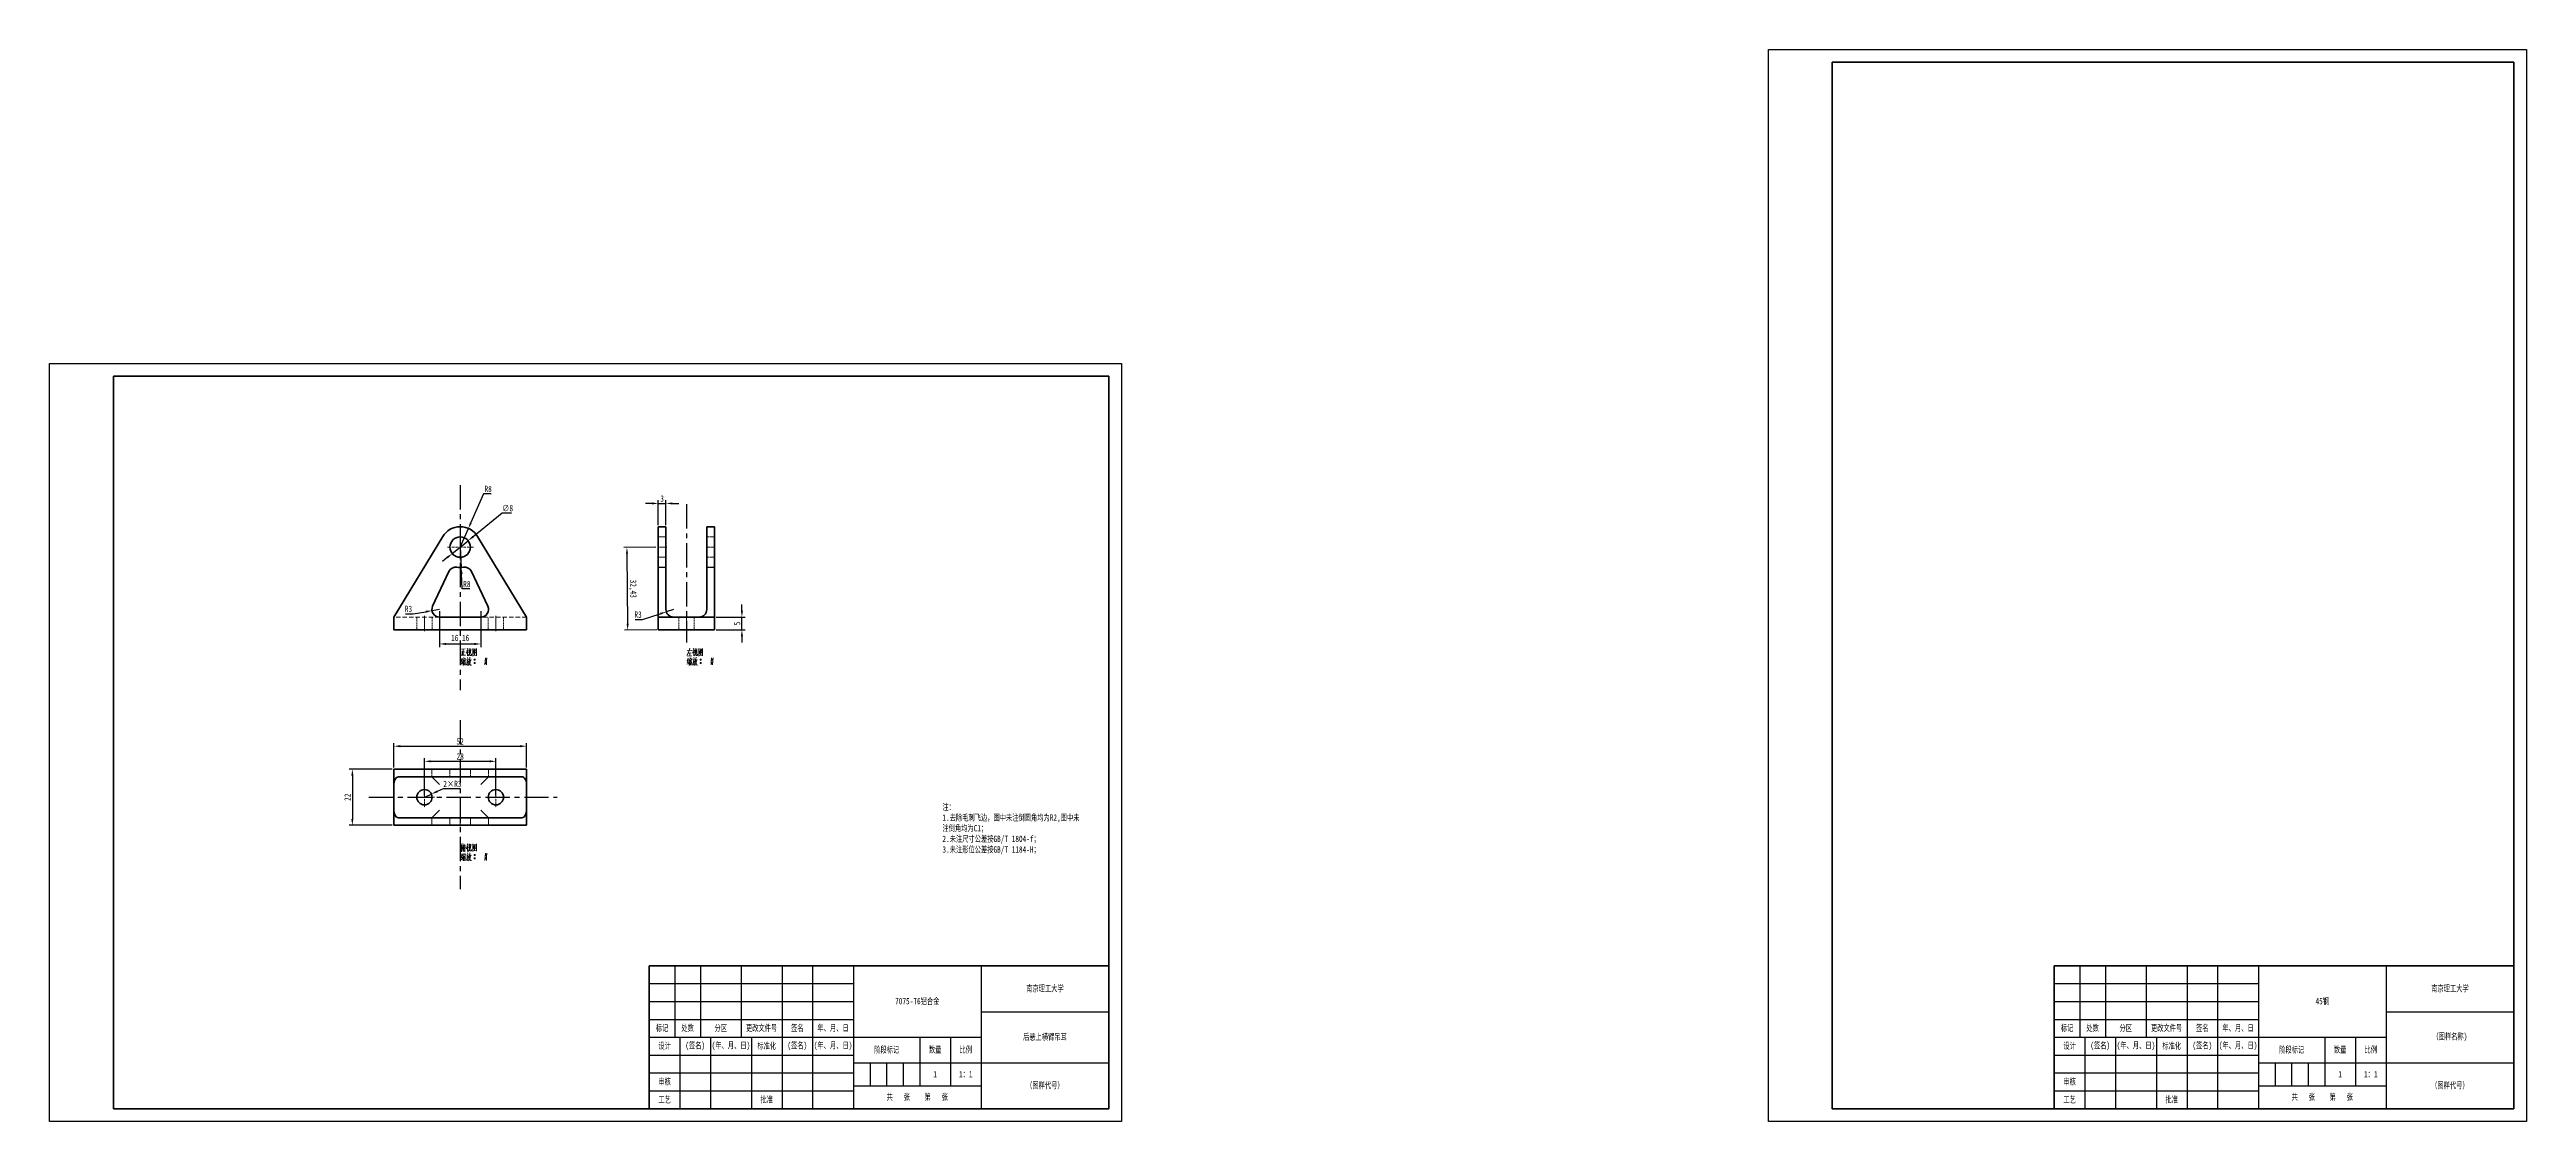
# Model space of a CAD drawing. Header units: millimetres. Extents: x 1050 to 2021, y 766 to 1186.
import ezdxf

# ---------------------------------------------------------------- set-up
doc = ezdxf.new("R2010")
doc.units = ezdxf.units.MM
doc.header["$LTSCALE"] = 0.3
for name, pattern in [('CENTER', [50.8, 31.75, -6.35, 6.35, -6.35]), ('DASHDOT', [18.5, 12, -3, 0.5, -3]), ('DASHED', [19.05, 12.7, -6.35])]:
    doc.linetypes.add(name, pattern=pattern)
for name, color, linetype, lineweight in [('尺寸线', 3, 'Continuous', 25), ('粗实线', 7, 'Continuous', 50), ('细实线', 7, 'Continuous', 25), ('细文本', 7, 'Continuous', 25), ('细点画线', 1, 'CENTER', 25), ('虚线', 2, 'DASHED', 25)]:
    doc.layers.add(name, color=color, linetype=linetype, lineweight=lineweight)
doc.styles.add('NUT Standard', font='simfang.ttf', dxfattribs={"width": 0.7, "height": 2.5})
doc.dimstyles.new('NUT Standard', dxfattribs={"dimtxt": 2.5, "dimasz": 2.5, "dimexe": 1.25, "dimexo": 0.625, "dimtad": 1, "dimtoh": 1, "dimtxsty": 'NUT Standard', "dimcen": 2.5, "dimadec": 0, "dimazin": 0, "dimtfac": 1, "dimtmove": 0, "dimatfit": 3, "dimfxl": 1, "dimarcsym": 0})

# ---------------------------------------------------------------- blocks, each defined once
blk = doc.blocks.new('*D6')
at = {"layer": 'Defpoints', "color": 0, "transparency": 16777216}
for p in [(1236.94, 912.65), (1184.94, 903.65), (1236.94, 903.65)]:
    blk.add_point(p, dxfattribs=at)
at = {"layer": '尺寸线', "color": 0, "lineweight": -2, "transparency": 16777216}
for p, q in [((1184.94, 904.28), (1184.94, 913.9)), ((1187.44, 912.65), (1234.44, 912.65)), ((1236.94, 904.28), (1236.94, 913.9))]:
    blk.add_line(p, q, dxfattribs=at)
at = {"layer": '尺寸线', "color": 0, "transparency": 16777216}
for points in [[(1187.44, 913.07), (1187.44, 912.23), (1184.94, 912.65)], [(1234.44, 913.07), (1234.44, 912.23), (1236.94, 912.65)]]:
    blk.add_solid(points, dxfattribs=at)
at = {"layer": '尺寸线', "color": 0, "transparency": 16777216, "insert": (1210.94, 914.54), "char_height": 2.5, "attachment_point": 5, "style": 'NUT Standard'}
blk.add_mtext('52', dxfattribs=at)
blk = doc.blocks.new('*D7')
at = {"layer": 'Defpoints', "color": 0, "transparency": 16777216}
for p in [(1184.94, 903.65), (1168.69, 881.65), (1184.94, 881.65)]:
    blk.add_point(p, dxfattribs=at)
at = {"layer": '尺寸线', "color": 0, "lineweight": -2, "transparency": 16777216}
for p, q in [((1184.32, 903.65), (1167.44, 903.65)), ((1168.69, 901.15), (1168.69, 884.15)), ((1184.32, 881.65), (1167.44, 881.65))]:
    blk.add_line(p, q, dxfattribs=at)
at = {"layer": '尺寸线', "color": 0, "transparency": 16777216}
for points in [[(1168.27, 901.15), (1169.11, 901.15), (1168.69, 903.65)], [(1168.27, 884.15), (1169.11, 884.15), (1168.69, 881.65)]]:
    blk.add_solid(points, dxfattribs=at)
at = {"layer": '尺寸线', "color": 0, "transparency": 16777216, "insert": (1166.82, 892.65), "char_height": 2.5, "attachment_point": 5, "rotation": 90, "style": 'NUT Standard'}
blk.add_mtext('22', dxfattribs=at)
blk = doc.blocks.new('*D9')
at = {"layer": 'Defpoints', "color": 0, "transparency": 16777216}
for p in [(1288.27, 990.66), (1276.57, 958.12), (1288.57, 958.23)]:
    blk.add_point(p, dxfattribs=at)
at = {"layer": '尺寸线', "color": 0, "lineweight": -2, "transparency": 16777216}
for p, q in [((1287.64, 990.65), (1275.02, 990.53)), ((1276.3, 988.05), (1276.55, 960.62)), ((1287.94, 958.23), (1275.32, 958.11))]:
    blk.add_line(p, q, dxfattribs=at)
at = {"layer": '尺寸线', "color": 0, "transparency": 16777216}
for points in [[(1276.71, 988.05), (1275.88, 988.04), (1276.27, 990.55)], [(1276.97, 960.62), (1276.13, 960.62), (1276.57, 958.12)]]:
    blk.add_solid(points, dxfattribs=at)
at = {"layer": '尺寸线', "color": 0, "transparency": 16777216, "insert": (1278.49, 974.35), "char_height": 2.5, "attachment_point": 5, "rotation": 270.53106, "style": 'NUT Standard'}
blk.add_mtext('32,43', dxfattribs=at)
blk = doc.blocks.new('*D10')
at = {"layer": 'Defpoints', "color": 0, "transparency": 16777216}
for p in [(1210.94, 990.66), (1214.16, 997.98)]:
    blk.add_point(p, dxfattribs=at)
at = {"layer": '尺寸线', "color": 0, "lineweight": -2, "transparency": 16777216}
for p, q in [((1220.11, 1011.55), (1215.16, 1000.27)), ((1223.06, 1011.55), (1220.11, 1011.55)), ((1210.94, 990.66), (1214.16, 997.98))]:
    blk.add_line(p, q, dxfattribs=at)
at = {"layer": '尺寸线', "color": 0, "transparency": 16777216}
blk.add_solid([(1214.78, 1000.44), (1215.54, 1000.1), (1214.16, 997.98)], dxfattribs=at)
at = {"layer": '尺寸线', "color": 0, "transparency": 16777216, "insert": (1221.9, 1013.44), "char_height": 2.5, "attachment_point": 5, "style": 'NUT Standard'}
blk.add_mtext('R8', dxfattribs=at)
blk = doc.blocks.new('*D11')
at = {"layer": 'Defpoints', "color": 0, "transparency": 16777216}
for p in [(1214.05, 993.17), (1207.83, 988.14)]:
    blk.add_point(p, dxfattribs=at)
at = {"layer": '尺寸线', "color": 0, "lineweight": -2, "transparency": 16777216}
for p, q in [((1227.36, 1003.95), (1216, 994.75)), ((1231.05, 1003.95), (1227.36, 1003.95)), ((1207.83, 988.14), (1214.05, 993.17)), ((1205.89, 986.57), (1203.95, 985))]:
    blk.add_line(p, q, dxfattribs=at)
at = {"layer": '尺寸线', "color": 0, "transparency": 16777216}
for points in [[(1215.73, 995.07), (1216.26, 994.42), (1214.05, 993.17)], [(1205.63, 986.89), (1206.15, 986.24), (1207.83, 988.14)]]:
    blk.add_solid(points, dxfattribs=at)
at = {"layer": '尺寸线', "color": 0, "transparency": 16777216, "insert": (1229.52, 1005.91), "char_height": 2.5, "attachment_point": 5, "style": 'NUT Standard'}
blk.add_mtext('∅8', dxfattribs=at)
blk = doc.blocks.new('*D12')
at = {"layer": 'Defpoints', "color": 0, "transparency": 16777216}
for p in [(1210.94, 990.66), (1211.35, 982.67)]:
    blk.add_point(p, dxfattribs=at)
at = {"layer": '尺寸线', "color": 0, "lineweight": -2, "transparency": 16777216}
for p, q in [((1210.94, 990.66), (1211.35, 982.67)), ((1211.78, 974.28), (1211.48, 980.17)), ((1214.73, 974.28), (1211.78, 974.28))]:
    blk.add_line(p, q, dxfattribs=at)
at = {"layer": '尺寸线', "color": 0, "transparency": 16777216}
blk.add_solid([(1211.89, 980.19), (1211.06, 980.15), (1211.35, 982.67)], dxfattribs=at)
at = {"layer": '尺寸线', "color": 0, "transparency": 16777216, "insert": (1213.57, 976.17), "char_height": 2.5, "attachment_point": 5, "style": 'NUT Standard'}
blk.add_mtext('R8', dxfattribs=at)
blk = doc.blocks.new('*D13')
at = {"layer": 'Defpoints', "color": 0, "transparency": 16777216}
for p in [(1199.9, 965.75), (1202.86, 966.23)]:
    blk.add_point(p, dxfattribs=at)
at = {"layer": '尺寸线', "color": 0, "lineweight": -2, "transparency": 16777216}
for p, q in [((1189.53, 964.54), (1192.47, 964.54)), ((1192.47, 964.54), (1197.43, 965.35)), ((1202.86, 966.23), (1199.9, 965.75))]:
    blk.add_line(p, q, dxfattribs=at)
at = {"layer": '尺寸线', "color": 0, "transparency": 16777216}
blk.add_solid([(1197.37, 965.76), (1197.5, 964.93), (1199.9, 965.75)], dxfattribs=at)
at = {"layer": '尺寸线', "color": 0, "transparency": 16777216, "insert": (1190.69, 966.43), "char_height": 2.5, "attachment_point": 5, "style": 'NUT Standard'}
blk.add_mtext('R3', dxfattribs=at)
blk = doc.blocks.new('*D15')
at = {"layer": 'Defpoints', "color": 0, "transparency": 16777216}
for p in [(1291.71, 965.31), (1294.57, 966.23)]:
    blk.add_point(p, dxfattribs=at)
at = {"layer": '尺寸线', "color": 0, "lineweight": -2, "transparency": 16777216}
for p, q in [((1279.48, 962.33), (1282.43, 962.33)), ((1282.43, 962.33), (1289.33, 964.55)), ((1294.57, 966.23), (1291.71, 965.31))]:
    blk.add_line(p, q, dxfattribs=at)
at = {"layer": '尺寸线', "color": 0, "transparency": 16777216}
blk.add_solid([(1289.21, 964.94), (1289.46, 964.15), (1291.71, 965.31)], dxfattribs=at)
at = {"layer": '尺寸线', "color": 0, "transparency": 16777216, "insert": (1280.64, 964.21), "char_height": 2.5, "attachment_point": 5, "style": 'NUT Standard'}
blk.add_mtext('R3', dxfattribs=at)
blk = doc.blocks.new('*D16')
at = {"layer": 'Defpoints', "color": 0, "transparency": 16777216}
for p in [(1224.94, 906.73), (1196.94, 892.65), (1224.94, 892.65)]:
    blk.add_point(p, dxfattribs=at)
at = {"layer": '尺寸线', "color": 0, "lineweight": -2, "transparency": 16777216}
for p, q in [((1196.94, 893.28), (1196.94, 907.98)), ((1199.44, 906.73), (1222.44, 906.73)), ((1224.94, 893.28), (1224.94, 907.98))]:
    blk.add_line(p, q, dxfattribs=at)
at = {"layer": '尺寸线', "color": 0, "transparency": 16777216}
for points in [[(1199.44, 907.15), (1199.44, 906.31), (1196.94, 906.73)], [(1222.44, 907.15), (1222.44, 906.31), (1224.94, 906.73)]]:
    blk.add_solid(points, dxfattribs=at)
at = {"layer": '尺寸线', "color": 0, "transparency": 16777216, "insert": (1210.94, 908.62), "char_height": 2.5, "attachment_point": 5, "style": 'NUT Standard'}
blk.add_mtext('28', dxfattribs=at)
blk = doc.blocks.new('*D17')
at = {"layer": 'Defpoints', "color": 0, "transparency": 16777216}
for p in [(1199.67, 893.9), (1196.94, 892.65)]:
    blk.add_point(p, dxfattribs=at)
at = {"layer": '尺寸线', "color": 0, "lineweight": -2, "transparency": 16777216}
for p, q in [((1196.94, 892.65), (1199.67, 893.9)), ((1204.22, 895.98), (1201.95, 894.94)), ((1210.95, 895.98), (1204.22, 895.98))]:
    blk.add_line(p, q, dxfattribs=at)
at = {"layer": '尺寸线', "color": 0, "transparency": 16777216}
blk.add_solid([(1201.77, 895.32), (1202.12, 894.56), (1199.67, 893.9)], dxfattribs=at)
at = {"layer": '尺寸线', "color": 0, "transparency": 16777216, "insert": (1207.9, 897.87), "char_height": 2.5, "attachment_point": 5, "style": 'NUT Standard'}
blk.add_mtext('2×R3', dxfattribs=at)
blk = doc.blocks.new('*D19')
at = {"layer": 'Defpoints', "color": 0, "transparency": 16777216}
for p in [(1202.86, 966.23), (1219.02, 966.23), (1219.02, 952.71)]:
    blk.add_point(p, dxfattribs=at)
at = {"layer": '尺寸线', "color": 0, "lineweight": -2, "transparency": 16777216}
for p, q in [((1202.86, 965.61), (1202.86, 951.46)), ((1219.02, 965.61), (1219.02, 951.46)), ((1205.36, 952.71), (1216.52, 952.71))]:
    blk.add_line(p, q, dxfattribs=at)
at = {"layer": '尺寸线', "color": 0, "transparency": 16777216}
for points in [[(1205.36, 953.13), (1205.36, 952.3), (1202.86, 952.71)], [(1216.52, 953.13), (1216.52, 952.3), (1219.02, 952.71)]]:
    blk.add_solid(points, dxfattribs=at)
at = {"layer": '尺寸线', "color": 0, "transparency": 16777216, "insert": (1210.94, 954.78), "char_height": 2.5, "attachment_point": 5, "style": 'NUT Standard'}
blk.add_mtext('16,16', dxfattribs=at)
blk = doc.blocks.new('*D20')
at = {"layer": 'Defpoints', "color": 0, "transparency": 16777216}
for p in [(1291.57, 1007.77), (1288.57, 998.66), (1291.57, 998.66)]:
    blk.add_point(p, dxfattribs=at)
at = {"layer": '尺寸线', "color": 0, "lineweight": -2, "transparency": 16777216}
for p, q in [((1286.07, 1007.77), (1283.57, 1007.77)), ((1288.57, 999.28), (1288.57, 1009.02)), ((1288.57, 1007.77), (1291.57, 1007.77)), ((1291.57, 999.28), (1291.57, 1009.02)), ((1294.07, 1007.77), (1296.57, 1007.77))]:
    blk.add_line(p, q, dxfattribs=at)
at = {"layer": '尺寸线', "color": 0, "transparency": 16777216}
for points in [[(1286.07, 1008.19), (1286.07, 1007.35), (1288.57, 1007.77)], [(1294.07, 1008.19), (1294.07, 1007.35), (1291.57, 1007.77)]]:
    blk.add_solid(points, dxfattribs=at)
at = {"layer": '尺寸线', "color": 0, "transparency": 16777216, "insert": (1290.07, 1009.66), "char_height": 2.5, "attachment_point": 5, "style": 'NUT Standard'}
blk.add_mtext('3', dxfattribs=at)
blk = doc.blocks.new('*D21')
at = {"layer": 'Defpoints', "color": 0, "transparency": 16777216}
for p in [(1310.57, 963.23), (1321.33, 963.23), (1310.57, 958.23)]:
    blk.add_point(p, dxfattribs=at)
at = {"layer": '尺寸线', "color": 0, "lineweight": -2, "transparency": 16777216}
for p, q in [((1311.19, 963.23), (1322.58, 963.23)), ((1321.33, 965.73), (1321.33, 968.23)), ((1321.33, 958.23), (1321.33, 963.23)), ((1311.19, 958.23), (1322.58, 958.23)), ((1321.33, 955.73), (1321.33, 953.23))]:
    blk.add_line(p, q, dxfattribs=at)
at = {"layer": '尺寸线', "color": 0, "transparency": 16777216}
for points in [[(1320.91, 965.73), (1321.74, 965.73), (1321.33, 963.23)], [(1320.91, 955.73), (1321.74, 955.73), (1321.33, 958.23)]]:
    blk.add_solid(points, dxfattribs=at)
at = {"layer": '尺寸线', "color": 0, "transparency": 16777216, "insert": (1319.44, 960.73), "char_height": 2.5, "attachment_point": 5, "rotation": 90, "style": 'NUT Standard'}
blk.add_mtext('5', dxfattribs=at)

msp = doc.modelspace()

# ---------------------------------------------------------------- linework, layer by layer
for p, q in [((1723.555, 765.619), (1723.555, 1185.619)), ((1723.555, 1185.619), (2020.555, 1185.619)), ((2020.555, 1185.619), (2020.555, 765.619)), ((1050.042, 1062.619), (1470.042, 1062.619)), ((1050.042, 765.619), (1050.042, 1062.619)), ((1470.042, 1062.619), (1470.042, 765.619)), ((2015.555, 854.619), (2015.555, 770.619)), ((1470.042, 765.619), (1050.042, 765.619)), ((2020.555, 765.619), (1723.555, 765.619))]:
    msp.add_line(p, q)
at = {"color": 7, "lineweight": 35}
for p, q in [((1184.943, 963.232), (1204.103, 994.808)), ((1236.943, 963.232), (1217.782, 994.808)), ((1288.569, 994.808), (1288.569, 998.657)), ((1291.569, 998.657), (1288.569, 998.657)), ((1288.569, 963.232), (1288.569, 994.808)), ((1291.569, 998.657), (1291.569, 994.808)), ((1291.569, 966.232), (1291.569, 994.808)), ((1307.569, 998.657), (1307.569, 994.808)), ((1310.569, 998.657), (1307.569, 998.657)), ((1307.569, 966.232), (1307.569, 994.808)), ((1310.569, 994.808), (1310.569, 998.657)), ((1310.569, 963.232), (1310.569, 994.808)), ((1206.47, 981.066), (1200.144, 967.499)), ((1215.415, 981.066), (1221.741, 967.499)), ((1184.943, 958.232), (1184.943, 963.232)), ((1202.863, 963.232), (1219.023, 963.232)), ((1236.943, 958.232), (1236.943, 963.232)), ((1288.569, 958.232), (1288.569, 963.232)), ((1288.569, 963.232), (1291.569, 963.232)), ((1294.569, 963.232), (1291.569, 963.232)), ((1294.569, 963.232), (1304.569, 963.232)), ((1307.569, 963.232), (1304.569, 963.232)), ((1307.569, 963.232), (1310.569, 963.232)), ((1310.569, 958.232), (1310.569, 963.232)), ((1184.943, 958.232), (1236.943, 958.232)), ((1288.569, 958.232), (1310.569, 958.232)), ((1184.943, 903.651), (1184.943, 900.651)), ((1184.943, 903.651), (1204.103, 903.651)), ((1204.103, 903.651), (1217.782, 903.651)), ((1236.943, 903.651), (1217.782, 903.651)), ((1236.943, 903.651), (1236.943, 900.651)), ((1184.943, 897.651), (1184.943, 900.651)), ((1184.943, 897.651), (1184.943, 887.651)), ((1186.763, 900.651), (1204.103, 900.651)), ((1202.863, 897.651), (1199.863, 900.651)), ((1217.782, 900.651), (1204.103, 900.651)), ((1235.122, 900.651), (1217.782, 900.651)), ((1219.023, 897.651), (1222.023, 900.651)), ((1236.943, 900.651), (1236.943, 897.651)), ((1236.943, 897.651), (1236.943, 887.651)), ((1184.943, 884.651), (1184.943, 887.651)), ((1184.943, 884.651), (1184.943, 881.651)), ((1186.763, 884.651), (1204.103, 884.651)), ((1202.863, 887.651), (1199.863, 884.651)), ((1217.782, 884.651), (1204.103, 884.651)), ((1235.122, 884.651), (1217.782, 884.651)), ((1219.023, 887.651), (1222.023, 884.651)), ((1236.943, 887.651), (1236.943, 884.651)), ((1236.943, 884.651), (1236.943, 881.651)), ((1184.943, 881.651), (1204.103, 881.651)), ((1204.103, 881.651), (1217.782, 881.651)), ((1236.943, 881.651), (1217.782, 881.651))]:
    msp.add_line(p, q, dxfattribs=at)
at = {"color": 7, "linetype": 'DASHED', "lineweight": 13, "ltscale": 0.075}
for p, q in [((1288.569, 963.232), (1291.569, 963.232)), ((1291.569, 963.232), (1294.569, 963.232)), ((1304.569, 963.232), (1307.569, 963.232)), ((1307.569, 963.232), (1310.569, 963.232))]:
    msp.add_line(p, q, dxfattribs=at)
at = {"color": 7, "linetype": 'DASHED', "lineweight": 13, "ltscale": 0.15}
for p, q in [((1294.569, 963.232), (1288.569, 963.232)), ((1310.569, 963.232), (1304.569, 963.232))]:
    msp.add_line(p, q, dxfattribs=at)
at = {"color": 7, "lineweight": 13}
for points in [[(1211.118, 948.257), (1213.078, 948.362)], [(1211.153, 944.757), (1211.853, 945.142)], [(1211.608, 946.192), (1211.188, 946.052)], [(1211.678, 947.207), (1211.223, 946.122)], [(1211.258, 945.422), (1211.783, 945.597)], [(1211.748, 946.437), (1211.293, 945.422)], [(1211.398, 950.672), (1212.903, 950.742)], [(1211.678, 949.867), (1211.678, 948.292)], [(1212.063, 945.912), (1211.748, 945.422)], [(1211.993, 946.892), (1211.888, 946.332)], [(1211.993, 946.752), (1213.043, 946.892)], [(1212.238, 946.472), (1212.063, 945.912)], [(1212.098, 945.982), (1212.098, 944.267)], [(1212.168, 950.672), (1212.168, 949.517), (1212.168, 948.327)], [(1212.168, 949.552), (1212.798, 949.622)], [(1212.308, 946.192), (1213.008, 946.297)], [(1212.378, 947.382), (1212.553, 946.997)], [(1212.378, 945.772), (1212.413, 944.372)], [(1212.378, 945.667), (1212.903, 945.737)], [(1212.413, 945.107), (1212.798, 945.177)], [(1212.868, 944.617), (1212.448, 944.547)], [(1212.623, 946.227), (1212.553, 945.667)], [(1212.938, 945.842), (1212.868, 944.442)], [(1213.078, 946.997), (1212.938, 946.542)], [(1213.988, 950.287), (1213.813, 949.797), (1213.323, 949.062)], [(1213.848, 946.612), (1213.743, 945.702), (1213.638, 945.282), (1213.323, 944.407)], [(1213.358, 950.077), (1213.918, 950.147)], [(1213.358, 946.542), (1214.408, 946.682)], [(1213.638, 950.952), (1213.918, 950.532)], [(1214.163, 946.122), (1214.058, 945.282), (1213.918, 944.442), (1213.708, 944.722)], [(1213.778, 945.947), (1214.163, 946.017)], [(1213.813, 949.797), (1213.813, 948.012)], [(1213.813, 949.622), (1214.128, 949.307)], [(1213.848, 947.452), (1213.953, 946.892)], [(1213.918, 948.012), (1214.198, 948.292)], [(1214.548, 944.862), (1214.163, 944.337)], [(1214.198, 948.292), (1214.443, 948.642)], [(1214.548, 946.122), (1214.373, 945.562)], [(1214.408, 950.917), (1214.408, 949.237)], [(1215.073, 950.742), (1214.408, 950.672)], [(1214.618, 949.272), (1214.443, 948.642)], [(1214.478, 945.877), (1215.038, 944.442)], [(1214.688, 946.752), (1214.548, 946.122)], [(1214.828, 945.492), (1214.548, 944.862)], [(1214.723, 950.322), (1214.618, 949.272)], [(1214.618, 946.367), (1215.318, 946.507)], [(1214.758, 947.487), (1214.688, 946.752)], [(1214.758, 948.292), (1214.758, 949.377)], [(1214.898, 948.187), (1214.758, 948.292)], [(1215.038, 946.437), (1214.828, 945.492)], [(1215.318, 948.187), (1214.898, 948.187)], [(1215.003, 949.167), (1215.073, 950.847)], [(1215.038, 944.442), (1215.353, 944.442)], [(1215.318, 948.817), (1215.318, 948.187)], [(1215.843, 950.952), (1215.843, 949.482), (1215.843, 947.977)], [(1215.843, 950.917), (1215.843, 949.517), (1215.843, 948.117)], [(1217.313, 950.777), (1215.843, 950.637)], [(1215.843, 948.222), (1217.208, 948.327)], [(1215.913, 949.027), (1216.403, 949.447)], [(1216.613, 950.497), (1216.053, 949.692)], [(1216.368, 949.937), (1217.068, 949.202)], [(1216.368, 948.852), (1216.718, 948.467)], [(1216.368, 946.577), (1216.753, 946.577)], [(1216.368, 945.317), (1216.753, 945.317)], [(1216.403, 950.147), (1216.858, 950.217)], [(1216.403, 949.447), (1216.613, 949.727)], [(1216.403, 946.682), (1216.718, 946.682)], [(1216.403, 946.437), (1216.718, 946.437)], [(1216.403, 945.422), (1216.718, 945.422)], [(1216.403, 945.177), (1216.718, 945.177)], [(1216.473, 949.237), (1216.718, 948.957)], [(1216.613, 949.727), (1216.963, 950.357)], [(1217.068, 949.202), (1217.243, 949.237)], [(1217.278, 948.047), (1217.278, 948.152), (1217.208, 948.327)], [(1217.278, 948.152), (1217.278, 949.517), (1217.313, 950.917)], [(1220.813, 947.312), (1220.708, 945.912), (1220.603, 944.512)], [(1220.813, 946.577), (1221.198, 946.577)], [(1220.813, 945.317), (1221.198, 945.317)], [(1220.848, 946.682), (1221.163, 946.682)], [(1220.848, 946.437), (1221.163, 946.437)], [(1220.848, 945.422), (1221.163, 945.422)], [(1220.848, 945.177), (1221.163, 945.177)], [(1221.408, 947.312), (1221.303, 945.912), (1221.198, 944.512)], [(1300.269, 949.062), (1299.709, 948.187)], [(1299.779, 944.757), (1300.479, 945.142)], [(1300.234, 946.192), (1299.814, 946.052)], [(1300.304, 947.207), (1299.849, 946.122)], [(1299.884, 945.422), (1300.409, 945.597)], [(1299.919, 950.042), (1301.739, 950.182)], [(1300.374, 946.437), (1299.919, 945.422)], [(1300.024, 947.942), (1301.739, 948.047)], [(1300.724, 950.112), (1300.269, 949.062)], [(1300.689, 945.912), (1300.374, 945.422)], [(1300.409, 949.132), (1301.494, 949.237)], [(1300.619, 946.892), (1300.514, 946.332)], [(1300.619, 946.752), (1301.669, 946.892)], [(1300.864, 946.472), (1300.689, 945.912)], [(1300.934, 951.057), (1300.724, 950.112)], [(1300.724, 945.982), (1300.724, 944.267)], [(1300.934, 949.167), (1300.899, 947.977)], [(1300.934, 946.192), (1301.634, 946.297)], [(1301.004, 947.382), (1301.179, 946.997)], [(1301.004, 945.772), (1301.039, 944.372)], [(1301.004, 945.667), (1301.529, 945.737)], [(1301.039, 945.107), (1301.424, 945.177)], [(1301.494, 944.617), (1301.074, 944.547)], [(1301.249, 946.227), (1301.179, 945.667)], [(1301.564, 945.842), (1301.494, 944.442)], [(1301.704, 946.997), (1301.564, 946.542)], [(1302.614, 950.287), (1302.439, 949.797), (1301.949, 949.062)], [(1302.474, 946.612), (1302.369, 945.702), (1302.264, 945.282), (1301.949, 944.407)], [(1301.984, 950.077), (1302.544, 950.147)], [(1301.984, 946.542), (1303.034, 946.682)], [(1302.264, 950.952), (1302.544, 950.532)], [(1302.789, 946.122), (1302.684, 945.282), (1302.544, 944.442), (1302.334, 944.722)], [(1302.404, 945.947), (1302.789, 946.017)], [(1302.439, 949.797), (1302.439, 948.012)], [(1302.439, 949.622), (1302.754, 949.307)], [(1302.474, 947.452), (1302.579, 946.892)], [(1302.544, 948.012), (1302.824, 948.292)], [(1303.174, 944.862), (1302.789, 944.337)], [(1302.824, 948.292), (1303.069, 948.642)], [(1303.174, 946.122), (1302.999, 945.562)], [(1303.034, 950.917), (1303.034, 949.237)], [(1303.699, 950.742), (1303.034, 950.672)], [(1303.244, 949.272), (1303.069, 948.642)], [(1303.104, 945.877), (1303.664, 944.442)], [(1303.314, 946.752), (1303.174, 946.122)], [(1303.454, 945.492), (1303.174, 944.862)], [(1303.349, 950.322), (1303.244, 949.272)], [(1303.244, 946.367), (1303.944, 946.507)], [(1303.384, 947.487), (1303.314, 946.752)], [(1303.384, 948.292), (1303.384, 949.377)], [(1303.524, 948.187), (1303.384, 948.292)], [(1303.664, 946.437), (1303.454, 945.492)], [(1303.944, 948.187), (1303.524, 948.187)], [(1303.629, 949.167), (1303.699, 950.847)], [(1303.664, 944.442), (1303.979, 944.442)], [(1303.944, 948.817), (1303.944, 948.187)], [(1304.469, 950.952), (1304.469, 949.482), (1304.469, 947.977)], [(1304.469, 950.917), (1304.469, 949.517), (1304.469, 948.117)], [(1305.939, 950.777), (1304.469, 950.637)], [(1304.469, 948.222), (1305.834, 948.327)], [(1304.539, 949.027), (1305.029, 949.447)], [(1305.239, 950.497), (1304.679, 949.692)], [(1304.994, 949.937), (1305.694, 949.202)], [(1304.994, 948.852), (1305.344, 948.467)], [(1304.994, 946.577), (1305.379, 946.577)], [(1304.994, 945.317), (1305.379, 945.317)], [(1305.029, 950.147), (1305.484, 950.217)], [(1305.029, 949.447), (1305.239, 949.727)], [(1305.029, 946.682), (1305.344, 946.682)], [(1305.029, 946.437), (1305.344, 946.437)], [(1305.029, 945.422), (1305.344, 945.422)], [(1305.029, 945.177), (1305.344, 945.177)], [(1305.099, 949.237), (1305.344, 948.957)], [(1305.239, 949.727), (1305.589, 950.357)], [(1305.694, 949.202), (1305.869, 949.237)], [(1305.904, 948.047), (1305.904, 948.152), (1305.834, 948.327)], [(1305.904, 948.152), (1305.904, 949.517), (1305.939, 950.917)], [(1309.439, 947.312), (1309.334, 945.912), (1309.229, 944.512)], [(1309.439, 946.577), (1309.824, 946.577)], [(1309.439, 945.317), (1309.824, 945.317)], [(1309.474, 946.682), (1309.789, 946.682)], [(1309.474, 946.437), (1309.789, 946.437)], [(1309.474, 945.422), (1309.789, 945.422)], [(1309.474, 945.177), (1309.789, 945.177)], [(1310.034, 947.312), (1309.929, 945.912), (1309.824, 944.512)], [(1211.748, 874.476), (1211.048, 872.866)], [(1211.503, 873.811), (1211.503, 872.586), (1211.503, 871.326)], [(1211.923, 873.986), (1211.888, 872.691)], [(1211.923, 873.741), (1213.043, 873.916)], [(1212.308, 873.636), (1212.203, 873.111)], [(1212.308, 874.441), (1212.518, 873.951)], [(1212.763, 873.741), (1212.763, 872.551), (1212.763, 871.326)], [(1213.988, 873.706), (1213.813, 873.216), (1213.323, 872.481)], [(1213.358, 873.496), (1213.918, 873.566)], [(1213.638, 874.371), (1213.918, 873.951)], [(1214.408, 874.336), (1214.408, 872.656)], [(1215.073, 874.161), (1214.408, 874.091)], [(1214.723, 873.741), (1214.618, 872.691)], [(1215.003, 872.586), (1215.073, 874.266)], [(1215.843, 874.371), (1215.843, 872.901), (1215.843, 871.396)], [(1215.843, 874.336), (1215.843, 872.936), (1215.843, 871.536)], [(1217.313, 874.196), (1215.843, 874.056)], [(1216.613, 873.916), (1216.053, 873.111)], [(1216.403, 873.566), (1216.858, 873.636)], [(1216.613, 873.146), (1216.963, 873.776)], [(1217.278, 871.571), (1217.278, 872.936), (1217.313, 874.336)], [(1211.153, 868.176), (1211.853, 868.561)], [(1211.608, 869.611), (1211.188, 869.471)], [(1211.678, 870.626), (1211.223, 869.541)], [(1211.258, 868.841), (1211.783, 869.016)], [(1211.748, 869.856), (1211.293, 868.841)], [(1211.783, 872.061), (1211.608, 871.431)], [(1212.063, 869.331), (1211.748, 868.841)], [(1211.888, 872.691), (1211.783, 872.061)], [(1211.993, 870.311), (1211.888, 869.751)], [(1212.203, 873.111), (1211.958, 872.656)], [(1211.993, 870.171), (1213.043, 870.311)], [(1212.238, 869.891), (1212.063, 869.331)], [(1212.098, 869.401), (1212.098, 867.686)], [(1212.203, 873.111), (1212.203, 871.361)], [(1212.308, 872.936), (1213.113, 873.076)], [(1212.308, 869.611), (1213.008, 869.716)], [(1212.378, 872.691), (1212.518, 872.271)], [(1212.378, 870.801), (1212.553, 870.416)], [(1212.378, 869.191), (1212.413, 867.791)], [(1212.378, 869.086), (1212.903, 869.156)], [(1212.413, 868.526), (1212.798, 868.596)], [(1212.868, 868.036), (1212.448, 867.966)], [(1212.763, 871.326), (1212.483, 871.781)], [(1212.623, 869.646), (1212.553, 869.086)], [(1212.938, 869.261), (1212.868, 867.861)], [(1213.078, 870.416), (1212.938, 869.961)], [(1213.848, 870.031), (1213.743, 869.121), (1213.638, 868.701), (1213.323, 867.826)], [(1213.358, 869.961), (1214.408, 870.101)], [(1214.163, 869.541), (1214.058, 868.701), (1213.918, 867.861), (1213.708, 868.141)], [(1213.778, 869.366), (1214.163, 869.436)], [(1213.813, 873.216), (1213.813, 871.431)], [(1213.813, 873.041), (1214.128, 872.726)], [(1213.848, 870.871), (1213.953, 870.311)], [(1213.918, 871.431), (1214.198, 871.711)], [(1214.548, 868.281), (1214.163, 867.756)], [(1214.198, 871.711), (1214.443, 872.061)], [(1214.548, 869.541), (1214.373, 868.981)], [(1214.618, 872.691), (1214.443, 872.061)], [(1214.478, 869.296), (1215.038, 867.861)], [(1214.688, 870.171), (1214.548, 869.541)], [(1214.828, 868.911), (1214.548, 868.281)], [(1214.618, 869.786), (1215.318, 869.926)], [(1214.758, 870.906), (1214.688, 870.171)], [(1214.758, 871.711), (1214.758, 872.796)], [(1214.898, 871.606), (1214.758, 871.711)], [(1215.038, 869.856), (1214.828, 868.911)], [(1215.318, 871.606), (1214.898, 871.606)], [(1215.038, 867.861), (1215.353, 867.861)], [(1215.318, 872.236), (1215.318, 871.606)], [(1215.843, 871.641), (1217.208, 871.746)], [(1215.913, 872.446), (1216.403, 872.866)], [(1216.368, 873.356), (1217.068, 872.621)], [(1216.368, 872.271), (1216.718, 871.886)], [(1216.368, 869.996), (1216.753, 869.996)], [(1216.368, 868.736), (1216.753, 868.736)], [(1216.403, 872.866), (1216.613, 873.146)], [(1216.403, 870.101), (1216.718, 870.101)], [(1216.403, 869.856), (1216.718, 869.856)], [(1216.403, 868.841), (1216.718, 868.841)], [(1216.403, 868.596), (1216.718, 868.596)], [(1216.473, 872.656), (1216.718, 872.376)], [(1217.068, 872.621), (1217.243, 872.656)], [(1217.278, 871.466), (1217.278, 871.571), (1217.208, 871.746)], [(1220.813, 870.731), (1220.708, 869.331), (1220.603, 867.931)], [(1220.813, 869.996), (1221.198, 869.996)], [(1220.813, 868.736), (1221.198, 868.736)], [(1220.848, 870.101), (1221.163, 870.101)], [(1220.848, 869.856), (1221.163, 869.856)], [(1220.848, 868.841), (1221.163, 868.841)], [(1220.848, 868.596), (1221.163, 868.596)], [(1221.408, 870.731), (1221.303, 869.331), (1221.198, 867.931)]]:
    msp.add_lwpolyline(points, dxfattribs=at)
for points in [[(1216.473, 946.367), (1216.648, 946.367), (1216.753, 946.472), (1216.753, 946.647), (1216.648, 946.752), (1216.473, 946.752), (1216.368, 946.647), (1216.368, 946.472)], [(1216.473, 945.107), (1216.648, 945.107), (1216.753, 945.212), (1216.753, 945.387), (1216.648, 945.492), (1216.473, 945.492), (1216.368, 945.387), (1216.368, 945.212)], [(1220.918, 946.367), (1221.093, 946.367), (1221.198, 946.472), (1221.198, 946.647), (1221.093, 946.752), (1220.918, 946.752), (1220.813, 946.647), (1220.813, 946.472)], [(1220.918, 945.107), (1221.093, 945.107), (1221.198, 945.212), (1221.198, 945.387), (1221.093, 945.492), (1220.918, 945.492), (1220.813, 945.387), (1220.813, 945.212)], [(1305.099, 946.367), (1305.274, 946.367), (1305.379, 946.472), (1305.379, 946.647), (1305.274, 946.752), (1305.099, 946.752), (1304.994, 946.647), (1304.994, 946.472)], [(1305.099, 945.107), (1305.274, 945.107), (1305.379, 945.212), (1305.379, 945.387), (1305.274, 945.492), (1305.099, 945.492), (1304.994, 945.387), (1304.994, 945.212)], [(1309.544, 946.367), (1309.719, 946.367), (1309.824, 946.472), (1309.824, 946.647), (1309.719, 946.752), (1309.544, 946.752), (1309.439, 946.647), (1309.439, 946.472)], [(1309.544, 945.107), (1309.719, 945.107), (1309.824, 945.212), (1309.824, 945.387), (1309.719, 945.492), (1309.544, 945.492), (1309.439, 945.387), (1309.439, 945.212)], [(1216.473, 869.786), (1216.648, 869.786), (1216.753, 869.891), (1216.753, 870.066), (1216.648, 870.171), (1216.473, 870.171), (1216.368, 870.066), (1216.368, 869.891)], [(1216.473, 868.526), (1216.648, 868.526), (1216.753, 868.631), (1216.753, 868.806), (1216.648, 868.911), (1216.473, 868.911), (1216.368, 868.806), (1216.368, 868.631)], [(1220.918, 869.786), (1221.093, 869.786), (1221.198, 869.891), (1221.198, 870.066), (1221.093, 870.171), (1220.918, 870.171), (1220.813, 870.066), (1220.813, 869.891)], [(1220.918, 868.526), (1221.093, 868.526), (1221.198, 868.631), (1221.198, 868.806), (1221.093, 868.911), (1220.918, 868.911), (1220.813, 868.806), (1220.813, 868.631)]]:
    msp.add_lwpolyline(points, close=True, dxfattribs=at)
at = {"color": 7, "lineweight": 35}
for centre, radius in [((1210.943, 990.657), 4), ((1196.943, 892.651), 3), ((1224.943, 892.651), 3)]:
    msp.add_circle(centre, radius, dxfattribs=at)
for centre, radius, start, end in [((1210.943, 990.657), 8, 31.249973, 148.750032), ((1209.189, 979.798), 3, 80.826621, 154.999996), ((1210.943, 990.657), 8, 260.826623, 279.173379), ((1212.696, 979.798), 3, 25, 99.173377), ((1202.863, 966.232), 3, 154.999996, 269.999997), ((1219.023, 966.232), 3, 269.999997, 25), ((1294.569, 966.232), 3, 180.000005, 269.999997), ((1304.569, 966.232), 3, 269.999997, 0)]:
    msp.add_arc(centre, radius, start, end, dxfattribs=at)
for centre, major_axis, start_param, end_param in [((1186.763, 897.651), (0, -3), 3.1415927, 4.712389), ((1235.122, 897.651), (0, -3), 1.5707963, 3.1415927), ((1186.763, 887.651), (0, -3), 4.712389, 6.2831853), ((1235.122, 887.651), (0, 3), 3.1415927, 4.712389)]:
    msp.add_ellipse(centre, major_axis=major_axis, ratio=0.6068142, start_param=start_param, end_param=end_param, dxfattribs=at)
at = {"layer": '粗实线'}
for p, q in [((1748.555, 770.619), (1748.555, 1180.619)), ((1748.555, 1180.619), (2015.555, 1180.619)), ((2015.555, 1180.619), (2015.555, 770.619)), ((1075.042, 770.619), (1075.042, 1057.619)), ((1075.042, 1057.619), (1465.042, 1057.619)), ((1465.042, 1057.619), (1465.042, 770.619)), ((1285.042, 826.619), (1465.042, 826.619)), ((1285.042, 770.619), (1285.042, 826.619)), ((1835.555, 826.619), (2015.555, 826.619)), ((1835.555, 770.619), (1835.555, 826.619)), ((1465.042, 770.619), (1075.042, 770.619)), ((1285.042, 770.619), (1465.042, 770.619)), ((2015.555, 770.619), (1748.555, 770.619))]:
    msp.add_line(p, q, dxfattribs=at)
at = {"layer": '细实线'}
for p, q in [((1295.042, 826.619), (1295.042, 798.619)), ((1305.042, 826.619), (1305.042, 798.619)), ((1321.042, 826.619), (1321.042, 798.619)), ((1337.042, 826.619), (1337.042, 798.619)), ((1349.042, 826.619), (1349.042, 798.619)), ((1365.042, 826.619), (1365.042, 770.619)), ((1415.042, 826.619), (1415.042, 770.619)), ((1845.555, 826.619), (1845.555, 798.619)), ((1855.555, 826.619), (1855.555, 798.619)), ((1871.555, 826.619), (1871.555, 798.619)), ((1887.555, 826.619), (1887.555, 798.619)), ((1899.555, 826.619), (1899.555, 798.619)), ((1915.555, 826.619), (1915.555, 770.619)), ((1965.555, 826.619), (1965.555, 770.619)), ((1285.042, 819.619), (1365.042, 819.619)), ((1835.555, 819.619), (1915.555, 819.619)), ((1285.042, 812.619), (1365.042, 812.619)), ((1285.042, 805.619), (1365.042, 805.619)), ((1415.042, 808.619), (1465.042, 808.619)), ((1835.555, 812.619), (1915.555, 812.619)), ((1835.555, 805.619), (1915.555, 805.619)), ((1965.555, 808.619), (2015.555, 808.619)), ((1285.042, 798.619), (1415.042, 798.619)), ((1297.042, 798.619), (1297.042, 770.619)), ((1309.042, 798.619), (1309.042, 770.619)), ((1325.042, 798.619), (1325.042, 770.619)), ((1337.042, 798.619), (1337.042, 770.619)), ((1349.042, 798.619), (1349.042, 770.619)), ((1391.042, 798.619), (1391.042, 779.619)), ((1403.042, 798.619), (1403.042, 779.619)), ((1835.555, 798.619), (1965.555, 798.619)), ((1847.555, 798.619), (1847.555, 770.619)), ((1859.555, 798.619), (1859.555, 770.619)), ((1875.555, 798.619), (1875.555, 770.619)), ((1887.555, 798.619), (1887.555, 770.619)), ((1899.555, 798.619), (1899.555, 770.619)), ((1941.555, 798.619), (1941.555, 779.619)), ((1953.555, 798.619), (1953.555, 779.619)), ((1285.042, 791.619), (1365.042, 791.619)), ((1365.042, 788.619), (1465.042, 788.619)), ((1371.542, 788.619), (1371.542, 779.619)), ((1378.042, 788.619), (1378.042, 779.619)), ((1384.542, 788.619), (1384.542, 779.619)), ((1835.555, 791.619), (1915.555, 791.619)), ((1915.555, 788.619), (2015.555, 788.619)), ((1922.055, 788.619), (1922.055, 779.619)), ((1928.555, 788.619), (1928.555, 779.619)), ((1935.055, 788.619), (1935.055, 779.619)), ((1285.042, 784.619), (1365.042, 784.619)), ((1285.042, 777.619), (1365.042, 777.619)), ((1365.042, 779.619), (1415.042, 779.619)), ((1835.555, 784.619), (1915.555, 784.619)), ((1835.555, 777.619), (1915.555, 777.619)), ((1915.555, 779.619), (1965.555, 779.619))]:
    msp.add_line(p, q, dxfattribs=at)
at = {"layer": '细点画线'}
for p, q in [((1210.943, 1014.952), (1210.943, 934.673)), ((1299.569, 1007.458), (1299.569, 953.331)), ((1210.943, 922.805), (1210.943, 856.628)), ((1175.122, 892.651), (1248.901, 892.651))]:
    msp.add_line(p, q, dxfattribs=at)
at = {"layer": '细点画线', "linetype": 'DASHDOT', "lineweight": 13, "ltscale": 0.26}
msp.add_line((1216.143, 990.657), (1205.743, 990.657), dxfattribs=at)
at = {"layer": '细点画线', "linetype": 'DASHDOT', "lineweight": 13, "ltscale": 0.259999}
msp.add_line((1210.943, 995.857), (1210.943, 985.457), dxfattribs=at)
at = {"layer": '细点画线', "linetype": 'DASHDOT', "lineweight": 13, "ltscale": 0.090015}
for p, q in [((1291.869, 990.657), (1288.268, 990.657)), ((1310.869, 990.657), (1307.268, 990.657))]:
    msp.add_line(p, q, dxfattribs=at)
at = {"layer": '细点画线', "linetype": 'DASHDOT', "lineweight": 13, "ltscale": 0.15}
for p, q in [((1196.943, 957.732), (1196.943, 963.732)), ((1224.943, 957.732), (1224.943, 963.732)), ((1299.569, 957.732), (1299.569, 963.732))]:
    msp.add_line(p, q, dxfattribs=at)
at = {"layer": '细点画线', "linetype": 'DASHDOT', "lineweight": 13, "ltscale": 0.09}
for p, q in [((1210.943, 900.351), (1210.943, 903.951)), ((1210.943, 881.351), (1210.943, 884.951))]:
    msp.add_line(p, q, dxfattribs=at)
at = {"layer": '细点画线', "linetype": 'DASHDOT', "lineweight": 13, "ltscale": 0.195}
for p, q in [((1196.943, 896.551), (1196.943, 888.751)), ((1224.943, 896.551), (1224.943, 888.751)), ((1200.843, 892.651), (1193.043, 892.651)), ((1228.843, 892.651), (1221.043, 892.651))]:
    msp.add_line(p, q, dxfattribs=at)
at = {"layer": '虚线', "linetype": 'DASHED', "lineweight": 13, "ltscale": 0.075}
for p, q in [((1291.569, 994.657), (1288.569, 994.657)), ((1310.569, 994.657), (1307.569, 994.657)), ((1291.569, 986.657), (1288.569, 986.657)), ((1291.569, 982.798), (1288.569, 982.798)), ((1288.569, 982.798), (1291.569, 982.798)), ((1291.569, 982.657), (1288.569, 982.657)), ((1310.569, 986.657), (1307.569, 986.657)), ((1310.569, 982.798), (1307.569, 982.798)), ((1307.569, 982.798), (1310.569, 982.798)), ((1310.569, 982.657), (1307.569, 982.657)), ((1199.863, 900.651), (1199.863, 903.651)), ((1206.943, 900.651), (1206.943, 903.651)), ((1214.943, 900.651), (1214.943, 903.651)), ((1222.023, 900.651), (1222.023, 903.651)), ((1199.863, 881.651), (1199.863, 884.651)), ((1206.943, 881.651), (1206.943, 884.651)), ((1214.943, 881.651), (1214.943, 884.651)), ((1222.023, 881.651), (1222.023, 884.651))]:
    msp.add_line(p, q, dxfattribs=at)
at = {"layer": '虚线', "linetype": 'DASHED', "lineweight": 13, "ltscale": 0.448006}
for p, q in [((1202.863, 963.232), (1184.943, 963.232)), ((1236.943, 963.232), (1219.023, 963.232))]:
    msp.add_line(p, q, dxfattribs=at)
at = {"layer": '虚线', "linetype": 'DASHED', "lineweight": 13, "ltscale": 0.125}
for p, q in [((1193.943, 958.232), (1193.943, 963.232)), ((1199.943, 958.232), (1199.943, 963.232)), ((1221.943, 958.232), (1221.943, 963.232)), ((1227.943, 958.232), (1227.943, 963.232)), ((1296.569, 958.232), (1296.569, 963.232)), ((1296.569, 958.232), (1296.569, 963.232)), ((1302.569, 958.232), (1302.569, 963.232)), ((1302.569, 958.232), (1302.569, 963.232))]:
    msp.add_line(p, q, dxfattribs=at)

# ---------------------------------------------------------------- texts
at = {"layer": '尺寸线', "insert": (1399.888, 890.113), "char_height": 2.5, "attachment_point": 1, "style": 'NUT Standard'}
msp.add_mtext_dynamic_manual_height_columns('注：^J1.去除毛刺飞边，图中未注倒圆角均为R2,图中未注倒角均为C1；^J2.未注尺寸公差按GB/T 1804-f；^J3.未注形位公差按GB/T 1184-H；', width=55.70496, gutter_width=12.5, heights=[0], dxfattribs=at)
at = {"layer": '粗实线', "char_height": 2.5, "attachment_point": 5, "style": 'NUT Standard'}
for s, insert in [('\\pxqc;{\\fFangSong|b0|i0|c134|p49;1}', (1397.042, 784.119)), ('\\pxqc;{\\fFangSong|b0|i0|c134|p49;1：1}', (1409.042, 784.119)), ('\\pxqc;{\\fFangSong|b0|i0|c134|p49;1}', (1947.555, 784.119)), ('\\pxqc;{\\fFangSong|b0|i0|c134|p49;1：1}', (1959.555, 784.119))]:
    msp.add_mtext_dynamic_manual_height_columns(s, width=12, gutter_width=12.5, heights=[0], dxfattribs=dict(at, insert=insert))
at = {"layer": '粗实线', "char_height": 2.5, "width": 12, "attachment_point": 5, "style": 'NUT Standard'}
for s, insert in [('工艺', (1841.555, 774.119)), ('批准', (1881.555, 774.119))]:
    msp.add_mtext(s, dxfattribs=dict(at, insert=insert))
at = {"layer": '细文本', "char_height": 2.5, "attachment_point": 5, "style": 'NUT Standard'}
for s, insert, width in [('{\\fFangSong|b0|i0|c134|p49;南京理工大学}', (1440.042, 817.619), 50), ('{\\fFangSong|b0|i0|c134|p49;南京理工大学}', (1990.555, 817.619), 50), ('7075-T6铝合金', (1390.042, 812.619), 50), ('45钢', (1940.555, 812.619), 50), ('标记', (1290.042, 802.119), 10), ('设计', (1291.042, 795.119), 12), ('处数', (1300.042, 802.119), 10), ('(签名)', (1303.042, 795.119), 12), ('(年、月、日)', (1317.042, 795.119), 16), ('分区', (1313.042, 802.119), 16), ('更改文件号', (1329.042, 802.119), 16), ('标准化', (1331.042, 795.119), 12), ('(签名)', (1343.042, 795.119), 12), ('签名', (1343.042, 802.119), 12), ('(年、月、日)', (1357.042, 795.119), 16), ('年、月、日', (1357.042, 802.119), 16), ('后悬上横臂吊耳', (1440.042, 798.619), 50), ('标记', (1840.555, 802.119), 10), ('设计', (1841.555, 795.119), 12), ('处数', (1850.555, 802.119), 10), ('(签名)', (1853.555, 795.119), 12), ('(年、月、日)', (1867.555, 795.119), 16), ('分区', (1863.555, 802.119), 16), ('更改文件号', (1879.555, 802.119), 16), ('标准化', (1881.555, 795.119), 12), ('(签名)', (1893.555, 795.119), 12), ('签名', (1893.555, 802.119), 12), ('(年、月、日)', (1907.555, 795.119), 16), ('年、月、日', (1907.555, 802.119), 16), ('（图样名称)', (1990.555, 798.619), 50), ('阶段标记', (1378.042, 793.619), 26), ('数量', (1397.042, 793.619), 12), ('比例', (1409.042, 793.619), 12), ('阶段标记', (1928.555, 793.619), 26), ('数量', (1947.555, 793.619), 12), ('比例', (1959.555, 793.619), 12), ('审核', (1291.042, 781.119), 12), ('共   张    第   张', (1390.042, 775.119), 50), ('（图样代号）', (1440.042, 779.619), 50), ('审核', (1841.555, 781.119), 12), ('共   张    第   张', (1940.555, 775.119), 50), ('（图样代号）', (1990.555, 779.619), 50), ('工艺', (1291.042, 774.119), 12), ('批准', (1331.042, 774.119), 12)]:
    msp.add_mtext(s, dxfattribs=dict(at, insert=insert, width=width))

# ---------------------------------------------------------------- dimensions: what is measured, and where the dimension line sits
at = {"layer": '尺寸线'}
for center, mpoint, picture, middle in [((1210.943, 990.657), (1214.157, 997.983), '*D10', (1221.899, 1011.546)), ((1210.943, 990.657), (1211.351, 982.668), '*D12', (1213.57, 974.281)), ((1294.569, 966.232), (1291.713, 965.313), '*D15', (1280.644, 962.325))]:
    dim = msp.add_radius_dim(center=center, mpoint=mpoint, dimstyle='NUT Standard', dxfattribs=at)
    dim.commit()
    dim.dimension.update_dxf_attribs({"geometry": picture, "text_midpoint": middle, "dimtype": 164})
for p1, p2, distance, picture, middle in [((1288.569, 998.657), (1291.569, 998.657), 9.113, '*D20', (1290.069, 1009.66)), ((1288.268, 990.657), (1288.569, 958.232), -11.996, '*D9', (1278.491, 974.353)), ((1202.863, 966.232), (1219.023, 966.232), -13.519, '*D19', (1210.943, 954.78)), ((1310.569, 958.232), (1310.569, 963.232), -10.756, '*D21', (1319.436, 960.732)), ((1184.943, 903.651), (1236.943, 903.651), 9, '*D6', (1210.943, 914.541)), ((1184.943, 903.651), (1184.943, 881.651), -16.251, '*D7', (1166.816, 892.651)), ((1196.943, 892.651), (1224.943, 892.651), 14.078, '*D16', (1210.943, 908.619))]:
    dim = msp.add_aligned_dim(p1=p1, p2=p2, distance=distance, dimstyle='NUT Standard', dxfattribs=at)
    dim.commit()
    dim.dimension.update_dxf_attribs({"geometry": picture, "text_midpoint": middle})
dim = msp.add_diameter_dim_2p(p1=(1207.833, 988.141), p2=(1214.052, 993.174), dimstyle='NUT Standard', dxfattribs=at)
dim.commit()
dim.dimension.update_dxf_attribs({"geometry": '*D11', "text_midpoint": (1229.518, 1003.945), "dimtype": 163})
dim = msp.add_radius_dim(center=(1202.863, 966.232), mpoint=(1199.902, 965.749), dimstyle='NUT Standard', dxfattribs=at)
dim.commit()
dim.dimension.update_dxf_attribs({"geometry": '*D13', "text_midpoint": (1190.687, 966.426)})
dim = msp.add_radius_dim(center=(1196.943, 892.651), mpoint=(1199.671, 893.898), text='2×<>', dimstyle='NUT Standard', dxfattribs=at)
dim.commit()
dim.dimension.update_dxf_attribs({"geometry": '*D17', "text_midpoint": (1207.899, 897.865)})

doc.saveas('drawing.dxf')
